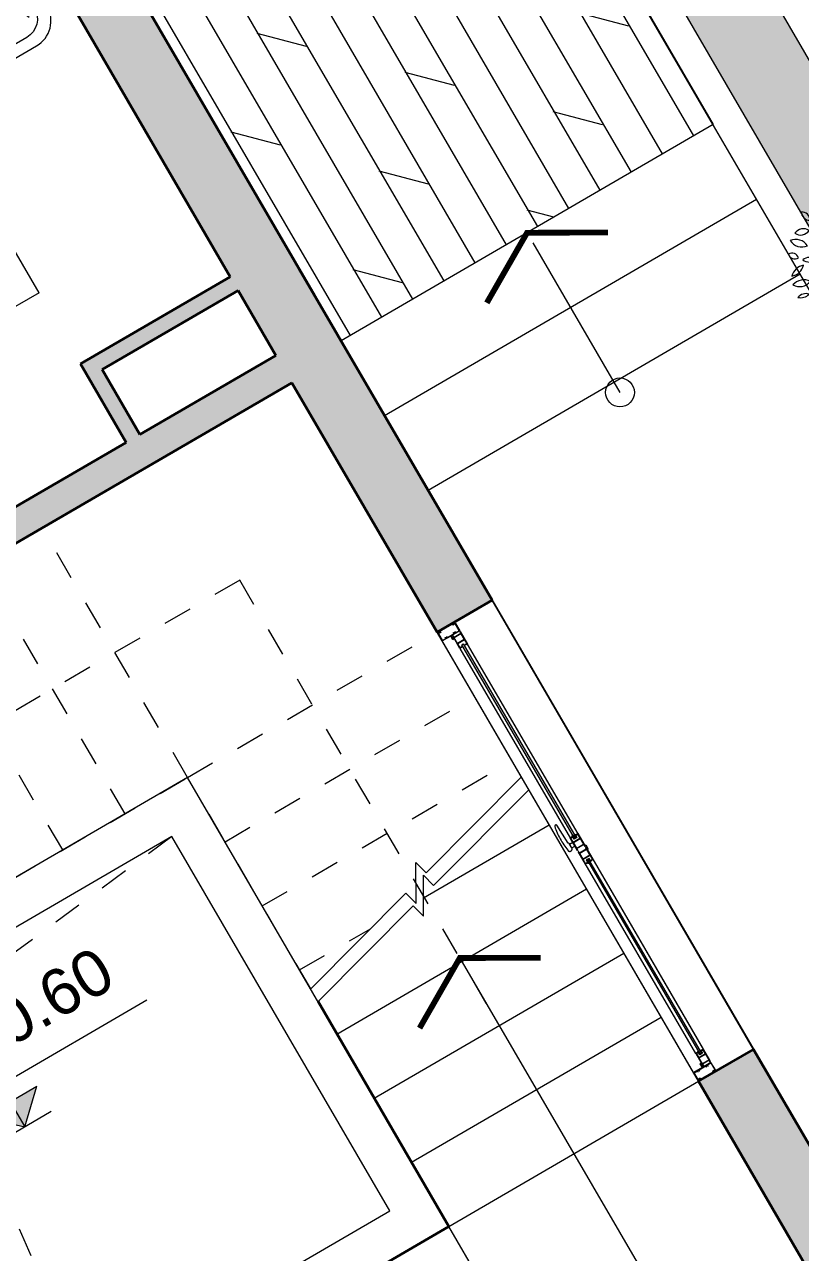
# Model space of a CAD drawing. Header units: millimetres. Extents: x 567980 to 569372, y 2065777 to 2066674.
# Drawn here: x 568911.056 to 568913.742, y 2066298.04 to 2066302.295 of the extents above; entities that cross this region are included whole.
import ezdxf
from ezdxf.enums import TextEntityAlignment as Align

# ---------------------------------------------------------------- set-up
doc = ezdxf.new("R2010")
doc.units = ezdxf.units.MM
doc.linetypes.add('DASHED2', pattern=[0.375, 0.25, -0.125])
doc.linetypes.add('HIDDEN', pattern=[0.75, 0.5, -0.25])
for name, color, linetype, lineweight in [('A-DIM', 251, 'Continuous', 15), ('A-HATCH', 251, 'Continuous', 5), ('A-KY HIEU', 34, 'Continuous', 20), ('A-TEXT', 7, 'Continuous', 18), ('A-TUONG', 255, 'Continuous', 35), ('E- CHU THICH', 162, 'Continuous', 13), ('E- THAY', 9, 'Continuous', 20), ('E-Khuat', 251, 'DASHED2', 13), ('E-Manh', 251, 'Continuous', 13), ('i_Cay', 114, 'Continuous', 13), ('i_Hatch', 250, 'Continuous', 13), ('i_ThietBi', 32, 'Continuous', 13), ('LD-CUA', 146, 'Continuous', 13), ('LD-THAY', 9, 'Continuous', 13)]:
    doc.layers.add(name, color=color, linetype=linetype, lineweight=lineweight)
doc.styles.add('A1-arial', font='arial.ttf')

# ---------------------------------------------------------------- blocks, each defined once
blk = doc.blocks.new('kkkk')
h = blk.add_hatch(color=250)
edge = h.paths.add_edge_path()
edge.add_line((333058.7503477686, 105336.6100560361), (333060.2503477686, 105336.6100560361))
edge.add_line((333060.2503477686, 105336.6100560361), (333060.2503477686, 105341.6100560361))
edge.add_line((333060.2503477686, 105341.6100560361), (333061.7503477686, 105341.6100560361))
edge.add_line((333061.7503477686, 105341.6100560361), (333061.7503477686, 105371.6100560361))
edge.add_line((333061.7503477686, 105371.6100560361), (333027.5003477686, 105371.6100560361))
edge.add_line((333027.5003477686, 105371.6100560361), (333027.5003477686, 105386.6100560362))
edge.add_line((333027.5003477686, 105386.6100560362), (333022.1618856793, 105386.6100560362))
edge.add_line((333022.1618856793, 105386.6100560362), (333022.1618856793, 105383.6100560361))
edge.add_line((333022.1618856793, 105383.6100560361), (333023.6618856793, 105383.6100560361))
edge.add_line((333023.6618856793, 105383.6100560361), (333023.6618856793, 105385.1100560361))
edge.add_line((333023.6618856793, 105385.1100560361), (333026.0003477686, 105385.1100560361))
edge.add_line((333026.0003477686, 105385.1100560361), (333026.0003477686, 105378.0508778042))
edge.add_line((333026.0003477686, 105378.0508778042), (333023.6618856793, 105378.0508778042))
edge.add_line((333023.6618856793, 105378.0508778042), (333023.6618856793, 105379.5508778041))
edge.add_line((333023.6618856793, 105379.5508778041), (333022.1618856793, 105379.5508778041))
edge.add_line((333022.1618856793, 105379.5508778041), (333022.1618856793, 105376.5508778041))
edge.add_line((333022.1618856793, 105376.5508778041), (333026.0003477686, 105376.5508778041))
edge.add_line((333026.0003477686, 105376.5508778041), (333026.0003477686, 105371.6100560361))
edge.add_line((333026.0003477686, 105371.6100560361), (332991.7503477686, 105371.6100560361))
edge.add_line((332991.7503477686, 105371.6100560361), (332991.7503477686, 105341.6100560361))
edge.add_line((332991.7503477686, 105341.6100560361), (332993.2503477686, 105341.6100560361))
edge.add_line((332993.2503477686, 105341.6100560361), (332993.2503477686, 105336.6100560361))
edge.add_line((332993.2503477686, 105336.6100560361), (332994.7503477685, 105336.6100560361))
edge.add_line((332994.7503477685, 105336.6100560361), (332994.7503477685, 105341.6100560361))
edge.add_line((332994.7503477685, 105341.6100560361), (333002.2503477686, 105341.6100560361))
edge.add_line((333002.2503477686, 105341.6100560361), (333002.2503477686, 105343.1100560361))
edge.add_line((333002.2503477686, 105343.1100560361), (332993.2503477686, 105343.1100560361))
edge.add_line((332993.2503477686, 105343.1100560361), (332993.2503477686, 105370.1100560361))
edge.add_line((332993.2503477686, 105370.1100560361), (333006.8920954218, 105370.1100560361))
edge.add_arc((333010.0003477685, 105367.6396451521), 3.970410884021193, 141.5226399061715, 209.9999999996041)
edge.add_line((333006.5618710796, 105365.6544397101), (333007.8609091851, 105366.4044397101))
edge.add_arc((333010.0003477685, 105367.6396451522), 2.470410884022959, -390.0000000008324, -150.0000000000441, ccw=False)
edge.add_line((333012.1397863518, 105366.4044397101), (333013.4388244577, 105365.6544397101))
edge.add_arc((333010.0003477685, 105367.6396451521), 3.970410884017615, -29.99999999942238, 38.47736009484422)
edge.add_line((333013.1086001153, 105370.1100560362), (333040.3920954216, 105370.1100560361))
edge.add_arc((333043.5003477685, 105367.6396451521), 3.970410884021193, 141.5226399061715, 209.9999999996041)
edge.add_line((333040.0618710795, 105365.6544397101), (333041.3609091852, 105366.4044397101))
edge.add_arc((333043.5003477685, 105367.6396451522), 2.470410884022959, -390.0000000008324, -150.0000000000441, ccw=False)
edge.add_line((333045.639786352, 105366.4044397101), (333046.9388244575, 105365.6544397101))
edge.add_arc((333043.5003477685, 105367.6396451521), 3.970410884017615, -29.99999999942238, 38.47736009484422)
edge.add_line((333046.6086001155, 105370.1100560362), (333060.2503477686, 105370.1100560361))
edge.add_line((333060.2503477686, 105370.1100560361), (333060.2503477686, 105343.1100560361))
edge.add_line((333060.2503477686, 105343.1100560361), (333051.2503477687, 105343.1100560361))
edge.add_line((333051.2503477687, 105343.1100560361), (333051.2503477687, 105341.6100560361))
edge.add_line((333051.2503477687, 105341.6100560361), (333058.7503477686, 105341.6100560361))
edge.add_line((333058.7503477686, 105341.6100560361), (333058.7503477686, 105336.6100560361))
blk.add_lwpolyline([(333026.0003477686, 105378.0508778042), (333026.0003477686, 105385.1100560361), (333023.6618856793, 105385.1100560361), (333023.6618856793, 105383.6100560361), (333022.1618856793, 105383.6100560361), (333022.1618856793, 105386.6100560362), (333027.5003477686, 105386.6100560362), (333027.5003477686, 105371.6100560361), (333061.7503477686, 105371.6100560361), (333061.7503477686, 105341.6100560361), (333060.2503477686, 105341.6100560361), (333060.2503477686, 105336.6100560361), (333058.7503477686, 105336.6100560361), (333058.7503477686, 105341.6100560361), (333051.2503477687, 105341.6100560361), (333051.2503477687, 105343.1100560361), (333060.2503477686, 105343.1100560361), (333060.2503477686, 105370.1100560361), (333046.6086001155, 105370.1100560362, -0.3080097014273616), (333046.9388244575, 105365.6544397101), (333045.639786352, 105366.4044397101, 1.732050807573783), (333041.3609091852, 105366.4044397101), (333040.0618710795, 105365.6544397101, -0.3080097014276107), (333040.3920954216, 105370.1100560361), (333013.1086001153, 105370.1100560362, -0.3080097014273616), (333013.4388244577, 105365.6544397101), (333012.1397863518, 105366.4044397101, 1.732050807573783), (333007.8609091851, 105366.4044397101), (333006.5618710796, 105365.6544397101, -0.3080097014276107), (333006.8920954218, 105370.1100560361), (332993.2503477686, 105370.1100560361), (332993.2503477686, 105343.1100560361), (333002.2503477686, 105343.1100560361), (333002.2503477686, 105341.6100560361), (332994.7503477685, 105341.6100560361), (332994.7503477685, 105336.6100560361), (332993.2503477686, 105336.6100560361), (332993.2503477686, 105341.6100560361), (332991.7503477686, 105341.6100560361), (332991.7503477686, 105371.6100560361), (333026.0003477686, 105371.6100560361), (333026.0003477686, 105376.5508778041), (333022.1618856793, 105376.5508778041), (333022.1618856793, 105379.5508778041), (333023.6618856793, 105379.5508778041), (333023.6618856793, 105378.0508778042)], format="xyb", close=True)
blk = doc.blocks.new('ccccc')
h = blk.add_hatch(color=250)
h.paths.add_polyline_path([(333034.3144056356, 105325.3407150077), (333084.3144056355, 105325.3407150077), (333084.3144056355, 105326.8407150077), (333077.6940542447, 105326.8407150077), (333077.6940542447, 105353.8407150077), (333084.3144056355, 105353.8407150077), (333084.3144056355, 105355.3407150077), (333034.3144056356, 105355.3407150077), (333034.3144056356, 105346.7373347332), (333035.8144056356, 105346.7373347332), (333035.8144056356, 105353.8407150077), (333052.1347392885, 105353.8407150077), (333052.1347392885, 105326.8407150077), (333035.8144056356, 105326.8407150077), (333035.8144056356, 105333.9440952822), (333034.3144056356, 105333.9440952822)])
h.paths.add_polyline_path([(333053.6347392886, 105326.8407150077), (333053.6347392886, 105353.8407150077), (333076.1940542446, 105353.8407150077), (333076.1940542446, 105326.8407150077)], flags=16)
for p, q in [((333034.3144056356, 105346.7373347332), (333035.8144056356, 105346.7373347332)), ((333052.1347392885, 105353.8407150077), (333052.1347392885, 105326.8407150077)), ((333053.6347392886, 105353.8407150077), (333053.6347392886, 105326.8407150077)), ((333076.1940542446, 105353.8407150077), (333076.1940542446, 105326.8407150077)), ((333077.6940542447, 105353.8407150077), (333077.6940542447, 105326.8407150077)), ((333084.3144056355, 105355.3407150077), (333084.3144056355, 105353.8407150077)), ((333034.3144056356, 105333.9440952822), (333035.8144056356, 105333.9440952822)), ((333084.3144056355, 105326.8407150077), (333084.3144056355, 105325.3407150077))]:
    blk.add_line(p, q)
for points in [[(333084.3144056355, 105355.3407150077), (333034.3144056356, 105355.3407150077), (333034.3144056356, 105346.7373347332)], [(333052.1347392885, 105353.8407150077), (333035.8144056356, 105353.8407150077), (333035.8144056356, 105346.7373347332)], [(333076.1940542446, 105353.8407150077), (333053.6347392886, 105353.8407150077)], [(333084.3144056355, 105353.8407150077), (333077.6940542447, 105353.8407150077)], [(333034.3144056356, 105333.9440952822), (333034.3144056356, 105325.3407150077), (333084.3144056355, 105325.3407150077)], [(333035.8144056356, 105333.9440952822), (333035.8144056356, 105326.8407150077), (333052.1347392885, 105326.8407150077)], [(333053.6347392886, 105326.8407150077), (333076.1940542446, 105326.8407150077)], [(333077.6940542447, 105326.8407150077), (333084.3144056355, 105326.8407150077)]]:
    blk.add_lwpolyline(points)
blk = doc.blocks.new('dasdsd')
at = {"linetype": 'HIDDEN', "ltscale": 0.05}
for p, q in [((-9.569141384446992, -15.90723716295906), (-9.569141384446992, 0)), ((9.569141384446992, 0), (-9.569141384446992, 0)), ((9.569141384446992, -15.90723716294451), (9.569141384446992, 0)), ((-16.34979056974407, -18.90631077674334), (-107.8912883332232, -23.1459015282162)), ((-10.46026030555367, -16.12276114153791), (-15.45867164875381, -18.69078679804806)), ((9.569141384330578, -15.90723716295906), (-9.569141384446992, -15.90723716295906))]:
    blk.add_line(p, q, dxfattribs=at)
for centre, radius, start, end in [((-106.2585171776591, -28.09938181765028), 5.215640768237306, 108.2433054779571, 251.7566945220429), ((-40.96028682653559, 286.6360905124457), 326.6202464477597, 258.1751875100508, 278.8996242376831), ((-16.34979056974407, -16.9563107767899), 1.95, 270, 297.1926651147454), ((-9.569141384446992, -17.85723716302891), 1.95, 90, 117.1926651147453), ((9.569141384446992, -25.97958644191385), 10.07234927896024, 270, 90)]:
    blk.add_arc(centre, radius, start, end, dxfattribs=at)
blk = doc.blocks.new('fffsf')
h = blk.add_hatch(color=250)
h.paths.add_polyline_path([(333183.8310297608, 105395.8081060237), (333133.8310297608, 105395.8081060237), (333133.8310297608, 105394.3081060237), (333140.4513811519, 105394.3081060237), (333140.4513811519, 105367.3081060237), (333133.8310297608, 105367.3081060237), (333133.8310297608, 105364.3081060237), (333118.8310297608, 105364.3081060237), (333118.8310297608, 105361.3081060237), (333135.3310297608, 105361.3081060237), (333135.3310297608, 105365.8081060237), (333183.8310297608, 105365.8081060237), (333183.8310297608, 105374.4114862982), (333182.3310297608, 105374.4114862982), (333182.3310297608, 105367.3081060237), (333166.0106961079, 105367.3081060237), (333166.0106961079, 105394.3081060237), (333182.3310297608, 105394.3081060237), (333182.3310297608, 105387.2047257492), (333183.8310297608, 105387.2047257492)])
h.paths.add_polyline_path([(333164.5106961079, 105394.3081060237), (333164.5106961079, 105367.3081060237), (333141.9513811518, 105367.3081060237), (333141.9513811518, 105394.3081060237)], flags=16)
for p, q in [((333133.8310297608, 105395.8081060237), (333133.8310297608, 105394.3081060237)), ((333140.4513811519, 105394.3081060237), (333140.4513811519, 105367.3081060237)), ((333141.9513811518, 105394.3081060237), (333141.9513811518, 105367.3081060237)), ((333164.5106961079, 105394.3081060237), (333164.5106961079, 105367.3081060237)), ((333166.0106961079, 105394.3081060237), (333166.0106961079, 105367.3081060237)), ((333183.8310297608, 105387.2047257492), (333182.3310297608, 105387.2047257492)), ((333183.8310297608, 105374.4114862982), (333182.3310297608, 105374.4114862982))]:
    blk.add_line(p, q)
for points in [[(333133.8310297608, 105395.8081060237), (333183.8310297608, 105395.8081060237), (333183.8310297608, 105387.2047257492)], [(333133.8310297608, 105394.3081060237), (333140.4513811519, 105394.3081060237)], [(333141.9513811518, 105394.3081060237), (333164.5106961079, 105394.3081060237)], [(333166.0106961079, 105394.3081060237), (333182.3310297608, 105394.3081060237), (333182.3310297608, 105387.2047257492)], [(333183.8310297608, 105374.4114862982), (333183.8310297608, 105365.8081060237), (333135.3310297608, 105365.8081060237), (333135.3310297608, 105361.3081060237), (333118.8310297608, 105361.3081060237)], [(333133.8310297608, 105367.3081060237), (333133.8310297608, 105364.3081060237), (333118.8310297608, 105364.3081060237), (333118.8310297608, 105361.3081060237)], [(333140.4513811519, 105367.3081060237), (333133.8310297608, 105367.3081060237)], [(333164.5106961079, 105367.3081060237), (333141.9513811518, 105367.3081060237)], [(333182.3310297608, 105374.4114862982), (333182.3310297608, 105367.3081060237), (333166.0106961079, 105367.3081060237)]]:
    blk.add_lwpolyline(points)
blk = doc.blocks.new('*U461')
for points in [[(88.41580056528618, 82.17994154020562), (88.41580056524253, 80.6033802745078), (77.17966634732147, 80.60338027449323), (77.17966634729966, 69.39661972550675), (88.41580056521342, 69.39661972551403), (88.41580056528618, 67.82005845976528, 0.2403906807314063), (91.14311726333106, 71.99999999998546), (80.17966634737968, 71.99999999998546), (80.17966634732147, 77.99999999998543), (91.14311726327287, 77.99999999998543, 0.2403906807301442)], [(847.064897786636, 82.17994154014741), (847.0648977867091, 80.6033802744132), (858.3010320046156, 80.60338027440594), (858.301032004601, 69.39661972541944), (847.0648977866797, 69.39661972542672), (847.064897786636, 67.82005845970707, -0.2403906807314063), (844.3375810886424, 71.99999999992724), (855.3010320045863, 71.99999999992724), (855.3010320045427, 77.99999999993452), (844.3375810885913, 77.99999999994179, -0.2403906807301442)], [(952.8964989166775, 82.17994153920152), (952.896498916714, 80.60338027349644), (941.6603646988003, 80.60338027346006), (941.6603646988583, 69.39661972447357), (952.8964989167723, 69.39661972450267), (952.8964989167064, 67.82005845875392, 0.2403906807314063), (955.623815614686, 71.99999999901047), (944.6603646987346, 71.99999999896681), (944.6603646987783, 77.99999999895226), (955.6238156147297, 77.99999999898864, 0.2403906807301442)]]:
    blk.add_hatch(color=250).paths.add_polyline_path(points)
for p, q in [((897.4806983517623, 89.99999999997091), (44.50000000021828, 90.00000000004366)), ((897.4806983517477, 89.99999999991269), (88.00000000023283, 89.99999999998545)), ((902.4806983516532, 89.9999999988213), (1711.961396685087, 89.99999999983993)), ((88.00000000024738, 59.99999999998546), (897.4806983517623, 59.99999999989814)), ((1711.96139668516, 59.99999999983993), (902.4806983517333, 59.99999999880675)), ((35.00000000011642, 20), (1764.961396685204, 20))]:
    blk.add_line(p, q)
for points in [[(88.41580056528618, 82.17994154020562), (88.41580056524253, 80.6033802745078), (77.17966634732147, 80.60338027449323), (77.17966634729966, 69.39661972550675), (88.41580056521342, 69.39661972551403), (88.41580056528618, 67.82005845976528, 0.2403906807314063), (91.14311726333106, 71.99999999998546), (80.17966634737968, 71.99999999998546), (80.17966634732147, 77.99999999998543), (91.14311726327287, 77.99999999998543, 0.2403906807301443)], [(847.064897786636, 82.17994154014741), (847.0648977867091, 80.6033802744132), (858.3010320046156, 80.60338027440594), (858.301032004601, 69.39661972541944), (847.0648977866797, 69.39661972542672), (847.064897786636, 67.82005845970707, -0.2403906807314063), (844.3375810886424, 71.99999999992724), (855.3010320045863, 71.99999999992724), (855.3010320045427, 77.99999999993452), (844.3375810885913, 77.99999999994179, -0.2403906807301443)], [(952.8964989166775, 82.17994153920152), (952.896498916714, 80.60338027349644), (941.6603646988003, 80.60338027346006), (941.6603646988583, 69.39661972447357), (952.8964989167723, 69.39661972450267), (952.8964989167064, 67.82005845875392, 0.2403906807314063), (955.623815614686, 71.99999999901047), (944.6603646987346, 71.99999999896681), (944.6603646987783, 77.99999999895226), (955.6238156147297, 77.99999999898864, 0.2403906807301443)]]:
    blk.add_lwpolyline(points, format="xyb", close=True)
for points in [[(855.3010320045863, 71.99999999992724), (80.17966634737968, 71.99999999998546), (80.17966634732147, 77.99999999998543), (855.3010320045427, 77.99999999993452)], [(944.6603646988652, 71.99999999894499), (1719.781730337999, 71.9999999998545), (1719.781730337912, 77.99999999986177), (944.6603646987783, 77.99999999895226)]]:
    blk.add_lwpolyline(points, close=True)
at = {"rotation": 270}
blk.add_blockref('kkkk', (-105336.6100560361, 333081.7503477685), dxfattribs=at)
at = {"xscale": -1}
for name, p, rotation in [('ccccc', (333122.3144056175, -105265.3407150657), 359.9999999999902), ('fffsf', (-332231.3503317047, 105455.8081050878), 180.0000000001608), ('kkkk', (107136.5714527213, 333081.7503477685), 90)]:
    blk.add_blockref(name, p, dxfattribs=dict(at, rotation=rotation))
for p in [(-332186.8337073021, -105265.3407149498), (-331322.3530086549, -105265.3407159424)]:
    blk.add_blockref('ccccc', p)
at = {"xscale": -0.8000000000000002, "yscale": 0.8, "zscale": 0.8}
blk.add_blockref('dasdsd', (927.4806983517476, 59.99999999895225), dxfattribs=at)
blk = doc.blocks.new('CR')
at = {"layer": 'i_ThietBi', "ltscale": 0.5}
for p, q in [((7158371.433537573, 838004.4007372893), (7158534.433537576, 837855.4007372893)), ((7158637.433537576, 837855.4007372893), (7158679.433537574, 837993.4007372893)), ((7158592.433537576, 837879.4007372893), (7158592.433537576, 837729.4007372893)), ((7158525.433537573, 837805.4007372893), (7158664.433537576, 837805.4007372893)), ((7158371.433537573, 837721.4007372893), (7158545.433537574, 837763.4007372893)), ((7158550.433537575, 837577.4007372896), (7158368.433537575, 837611.4007372893)), ((7158591.433537575, 837616.4007372893), (7158591.433537575, 837466.4007372893)), ((7158524.433537576, 837542.4007372893), (7158663.433537574, 837542.4007372893)), ((7158556.433537576, 837505.4007372893), (7158379.433537576, 837322.4007372893)), ((7158618.433537575, 837507.4007372893), (7158685.433537574, 837345.4007372893))]:
    blk.add_line(p, q, dxfattribs=at)
for points in [[(7158297.433537575, 837989.4007372896), (7158297.433537575, 837346.9731510159, 0.4142135623730953), (7158397.433537576, 837246.973151016), (7158657.433537573, 837246.973151016, 0.4142135623730951), (7158757.433537573, 837346.9731510159), (7158757.433537573, 837989.4007372896, 0.4142135623730951), (7158657.433537573, 838089.4007372893), (7158397.433537576, 838089.4007372893, 0.4142135623730953)], [(7158327.433537573, 837964.4007372893), (7158327.433537573, 837764.4007372893, 0.4142135623730951), (7158402.433537576, 837689.4007372896), (7158642.433537576, 837689.4007372896, 0.4142135623730951), (7158717.433537574, 837764.4007372893), (7158717.433537574, 837964.4007372893, 0.4142135623730953), (7158642.433537576, 838039.4007372893), (7158402.433537576, 838039.4007372893, 0.4142135623730951)], [(7158327.433537573, 837564.4007372893, -0.4142135623730951), (7158402.433537576, 837639.4007372892), (7158642.433537576, 837639.4007372892, -0.4142135623730953), (7158717.433537574, 837564.4007372893), (7158717.433537574, 837364.4007372893, -0.4142135623730951), (7158642.433537576, 837289.4007372893), (7158402.433537576, 837289.4007372893, -0.4142135623730951), (7158327.433537573, 837364.4007372893)]]:
    blk.add_lwpolyline(points, format="xyb", close=True, dxfattribs=at)
for centre, radius in [((7158592.433537576, 837805.4007372893), 50), ((7158591.433537575, 837542.4007372893), 37.5)]:
    blk.add_circle(centre, radius, dxfattribs=at)
blk = doc.blocks.new('cotxaytho')
at = {"layer": 'A-KY HIEU'}
h = blk.add_hatch(color=256, dxfattribs=at)
h.paths.add_polyline_path([(200.0000000000018, 187.5), (0, 187.5), (0, 0)])
h.paths.add_polyline_path([(0, 187.5), (-200, 187.5), (0, 0)])
for p, q in [((0, 312.5), (0, 0)), ((0, 312.5), (1100, 312.5)), ((-200, 187.5), (0, 0)), ((-200, 187.5), (200, 187.5)), ((0, 0), (200, 187.5)), ((-200, 0), (200, 0))]:
    blk.add_line(p, q, dxfattribs=at)
at = {"color": 6, "style": 'A1-arial'}
blk.add_attdef('-0.050', (35.02610784031822, 401.7086938884313), '', height=250, dxfattribs=at)
blk = doc.blocks.new('TANG 1 BT1')
at = {"layer": 'A-HATCH'}
h = blk.add_hatch(color=256, dxfattribs=at)
h.dxf.hatch_style = 1
h.paths.add_polyline_path([(7158834.392333984, 839216.91015625), (7158834.403320312, 837891.8913574219), (7159054.403320312, 837891.8913574219), (7159054.392578125, 839436.9104003906), (7153914.3671875, 839436.9104003906), (7153914.3671875, 839216.9104003906)])
h.paths.add_polyline_path([(7150554.367431641, 839436.9104003906), (7150554.310546875, 838368.6555175781), (7150774.310546875, 838368.6555175781), (7150774.3671875, 839216.9106445312), (7151514.3671875, 839216.9104003906), (7151514.367431641, 839436.9104003906)])
h.paths.add_polyline_path([(7150774.304443359, 836568.6555175781), (7150554.304443359, 836568.6555175781), (7150554.355224609, 835616.8625488281), (7151104.293457031, 835616.869140625), (7151104.293457031, 835319.4682617188), (7151324.293212891, 835319.4682617188), (7151324.293212891, 835616.8688964844), (7152824.293212891, 835616.8688964844), (7152824.293212891, 833426.8796386719), (7152714.293457031, 833426.8796386719), (7152714.293457031, 833316.8796386719), (7152934.293457031, 833316.8796386719), (7152934.293457031, 835726.8688964844), (7150774.354003906, 835726.8618164062)])
h.paths.add_polyline_path([(7151324.293212891, 834519.4677734375), (7151104.293457031, 834519.4675292969), (7151104.305664062, 832826.9133300781), (7151324.305664062, 832826.916015625), (7151324.293457031, 833316.8823242188), (7151914.293212891, 833316.8796386719), (7151914.293457031, 833426.8796386719), (7151324.293212891, 833426.8796386719)])
h.paths.add_polyline_path([(7158834.380371094, 835616.8725585938), (7158834.380371094, 834616.8723144531), (7159054.381347656, 834616.8725585938), (7159054.380371094, 835946.875), (7159054.399169922, 837091.8916015625), (7158834.403320312, 837091.8916015625), (7158834.395751953, 836041.8728027344), (7158234.393798828, 836041.8725585938), (7158234.394287109, 835726.8728027344), (7156074.37109375, 835726.8725585938), (7156074.37109375, 835616.8647460938)])
h.paths.add_polyline_path([(7158834.396484375, 835726.8752441406), (7158289.394042969, 835726.8723144531), (7158289.393554688, 835986.8725585938), (7158834.395751953, 835986.8728027344)], flags=16)
h.paths.add_polyline_path([(7158434.392333984, 831596.9006347656), (7158434.392578125, 831391.9099121094), (7158834.392578125, 831391.9064941406), (7158834.392578125, 827616.9108886719), (7158354.335693359, 827616.9111328125), (7158354.335449219, 827396.9111328125), (7159054.392578125, 827396.9111328125), (7159054.392333984, 832816.9108886719), (7158834.392578125, 832816.9111328125), (7158834.392333984, 831816.90625), (7156074.380859375, 831816.9294433594), (7156074.380859375, 831596.9294433594)])
h.paths.add_polyline_path([(7158834.392333984, 831596.9060058594), (7158834.392578125, 831446.90625), (7158489.392578125, 831446.9099121094), (7158489.392578125, 831596.9096679688)], flags=16)
h.paths.add_polyline_path([(7152934.305664062, 831706.9130859375), (7152934.305664062, 831816.9133300781), (7151324.305664062, 831816.9133300781), (7151324.305419922, 831926.9130859375), (7151104.305419922, 831926.9133300781), (7151104.305664062, 831816.9133300781), (7150554.366210938, 831816.90625), (7150554.369140625, 830866.8950195312), (7150774.369384766, 830866.8952636719), (7150774.3671875, 831706.9064941406)])
h.paths.add_polyline_path([(7150554.364257812, 828526.90625), (7150774.364257812, 828526.90625), (7150774.369873047, 830066.8942871094), (7150554.369140625, 830066.89453125)])
h.paths.add_polyline_path([(7151704.375976562, 827396.9116210938), (7152404.194335938, 827396.9108886719), (7152404.194335938, 827616.9108886719), (7150774.3671875, 827616.9152832031), (7150774.368652344, 827726.9060058594), (7150554.369140625, 827726.90625), (7150554.367431641, 827616.9111328125), (7150554.3671875, 827396.9108886719), (7151404.375976562, 827396.9108886719), (7151404.375976562, 827396.9116210938)])
h.paths.add_polyline_path([(7154604.558105469, 827616.9089355469), (7154604.558105469, 827396.9086914062), (7155304.375976562, 827396.9091796875), (7155304.375976562, 827396.9138183594), (7155604.375976562, 827396.9138183594), (7156654.368408203, 827396.9135742188), (7156654.368652344, 827616.9165039062)])
h.paths.add_polyline_path([(7150304.255615234, 831816.8999023438), (7150304.255615234, 831196.8999023438), (7150554.329589844, 831196.8999023438), (7150554.329589844, 831306.900390625), (7150414.255859375, 831306.9001464844), (7150414.255859375, 831706.8999023438), (7150554.329101562, 831706.900390625), (7150554.329589844, 831816.9001464844)])
h.paths.add_polyline_path([(7150304.255859375, 836228.4792480469), (7150304.255615234, 835616.9025878906), (7150554.318359375, 835616.9025878906), (7150554.318603516, 835726.9025878906), (7150414.255615234, 835726.9025878906), (7150414.255615234, 836118.4792480469), (7150554.365966797, 836118.4787597656), (7150554.365966797, 836228.4792480469)])
at = {"layer": 'A-TUONG'}
for p, q in [((7158834.395751953, 836041.8728027344), (7158834.403320312, 837091.8916015625)), ((7159054.392089844, 835836.9006347656), (7159054.399169922, 837086.8916015625)), ((7158834.395751953, 836041.8728027344), (7158234.393798828, 836041.8725585938)), ((7158234.393798828, 836041.8725585938), (7158234.394287109, 835726.8728027344)), ((7158834.395751953, 835986.8728027344), (7158289.393554688, 835986.8725585938)), ((7158289.393554688, 835986.8725585938), (7158289.394042969, 835726.8723144531)), ((7158834.396484375, 835726.8752441406), (7158834.395751953, 835986.8728027344)), ((7159054.380371094, 835946.875), (7159054.381347656, 834616.8725585938)), ((7158234.394287109, 835726.8728027344), (7156074.37109375, 835726.8725585938)), ((7158834.396484375, 835726.8752441406), (7158289.394042969, 835726.8723144531)), ((7158834.380371094, 835616.8725585938), (7156074.37109375, 835616.8647460938)), ((7158834.380371094, 834616.8723144531), (7158834.380371094, 835616.8725585938)), ((7158834.380371094, 834616.8723144531), (7159054.381347656, 834616.8725585938)), ((7157834.380371094, 833717.8979492188), (7157834.392333984, 832816.9111328125)), ((7157834.392333984, 832816.9111328125), (7156324.392578125, 832816.8864746094)), ((7158834.392333984, 831816.90625), (7158834.392578125, 832816.9111328125)), ((7158834.392578125, 832816.9111328125), (7159054.393310547, 832816.9111328125)), ((7159054.392578125, 827396.9111328125), (7159054.392333984, 832816.9108886719))]:
    blk.add_line(p, q, dxfattribs=at)
at = {"layer": 'E- CHU THICH'}
for points in [[(7159799.380371094, 835616.8276367188), (7159799.380371094, 835016.8278808594)], [(7157834.380371094, 833768.8977050781), (7158286.083984375, 833889.9313964844), (7158299.024902344, 833841.6350097656), (7158369.735595703, 833964.1096191406), (7158382.676513672, 833915.8132324219), (7158834.385253906, 834036.8483886719)], [(7157834.380371094, 833717.8979492188), (7158286.083984375, 833838.931640625), (7158299.024902344, 833790.6350097656), (7158369.735595703, 833913.1098632812), (7158382.676513672, 833864.8132324219), (7158834.385253906, 833985.8483886719)], [(7158334.380371094, 833601.8723144531), (7158334.392578125, 832316.90625), (7156324.392578125, 832316.9084472656)]]:
    blk.add_lwpolyline(points, dxfattribs=at)
at = {"layer": 'E- CHU THICH', "const_width": 20}
blk.add_lwpolyline([(7158576.867431641, 833461.8723144531), (7158334.380371094, 833601.8723144531), (7158334.380371094, 833601.8723144531), (7158334.380371094, 833601.8723144531), (7158091.893310547, 833461.8725585938)], dxfattribs=at)
at = {"layer": 'E- CHU THICH'}
blk.add_circle((7159799.380371094, 835016.8278808594), 50, dxfattribs=at)
at = {"layer": 'E- THAY'}
for p, q in [((7158834.393554688, 832816.9111328125), (7158834.381103516, 834616.8725585938)), ((7159054.393310547, 832816.9111328125), (7159054.381347656, 834616.8725585938)), ((7158330.361083984, 833844.9108886719), (7158834.392333984, 833844.9111328125)), ((7157834.392333984, 833587.9108886719), (7158834.392333984, 833587.9111328125)), ((7157834.392333984, 833330.9108886719), (7158834.392333984, 833330.9111328125)), ((7157834.392333984, 833073.9111328125), (7158834.392578125, 833073.9111328125)), ((7157834.392333984, 832816.9111328125), (7158834.392578125, 832816.9111328125)), ((7157834.392578125, 831816.90625), (7157834.392333984, 832816.9111328125))]:
    blk.add_line(p, q, dxfattribs=at)
for points in [[(7156324.392578125, 832816.8864746094), (7157834.376464844, 832816.88671875), (7157834.376708984, 834616.8725585938), (7156324.392333984, 834616.8725585938)], [(7156474.392333984, 832966.88671875), (7157684.376464844, 832966.88671875), (7157684.376708984, 834466.8723144531), (7156474.392578125, 834466.8725585938)]]:
    blk.add_lwpolyline(points, close=True, dxfattribs=at)
at = {"layer": 'E-Khuat', "ltscale": 2}
for p, q in [((7157334.355957031, 834616.8723144531), (7157334.355957031, 835616.8723144531)), ((7157584.355957031, 834616.8725585938), (7157584.355957031, 835616.8723144531)), ((7157834.355957031, 834616.8725585938), (7157834.355957031, 835616.8723144531)), ((7156324.355957031, 834616.8723144531), (7157834.355957031, 834616.8725585938)), ((7157834.380371094, 833768.8977050781), (7157834.355957031, 834616.8725585938)), ((7157834.376708984, 834616.8725585938), (7158834.376464844, 834616.8723144531)), ((7157834.392578125, 834358.9111328125), (7158834.392333984, 834358.9108886719)), ((7157834.392578125, 834101.9111328125), (7158834.392333984, 834101.9108886719)), ((7157834.392578125, 833844.9111328125), (7158118.065429688, 833844.9108886719))]:
    blk.add_line(p, q, dxfattribs=at)
for points in [[(7158334.380126953, 833419.4216308594), (7158334.380126953, 835116.8725585938), (7156330.372802734, 835116.8723144531)], [(7157684.376708984, 834466.8723144531), (7156637.662597656, 834352.2712402344), (7156474.392333984, 832966.88671875)]]:
    blk.add_lwpolyline(points, dxfattribs=at)
at = {"layer": 'i_ThietBi', "ltscale": 0.5}
for q in [(7158234.392333984, 838616.91015625), (7157015.110107422, 836326.8728027344)]:
    blk.add_line((7158234.392333984, 836326.8725585938), q, dxfattribs=at)
at = {"layer": 'A-KY HIEU'}
ref = blk.add_blockref('cotxaytho', (7156738.36328125, 833854.2487792969), dxfattribs=dict(at, xscale=0.5333333333255725, yscale=0.5333333333255725, zscale=0.5333333333255725))
ref.add_attrib('-0.050', '-0.60', dxfattribs={"layer": 'A-TEXT', "color": 6, "height": 160, "rotation": 359.9966456006534, "style": 'A1-arial'}).set_placement((7156757.043945312, 834068.4934082031), align=Align.BOTTOM_LEFT)
at = {"layer": 'A-TUONG'}
blk.add_blockref('CR', (0, -176.29541015625), dxfattribs=at)
at = {"layer": 'LD-CUA', "xscale": -0.9999999999999998, "rotation": 270}
blk.add_blockref('*U461', (7158814.381103516, 832816.9108886719), dxfattribs=at)
blk = doc.blocks.new('mb-cay40')
at = {"color": 0, "linetype": 'ByBlock'}
for centre, radius, start, end in [((-136.2343589076481, 736.8957466763095), 62.92479999999998, 125.4093320002077, 202.7100880001333), ((-230.740058907686, 763.8882466762698), 62.92479999999998, 305.4093320002077, 22.71008800013334), ((16.26654109236551, 684.2603466763248), 136.5301, 133.811686000385, 194.307733999988), ((-210.5471589076042, 749.0423466762695), 136.5301, 313.811686000385, 14.30773399998799), ((-426.9131589077006, 693.7752466762759), 54.12369999999999, 146.8150690002197, 244.0193430003837), ((-495.9196589076018, 674.7454466763011), 54.12369999999999, 326.8150690002197, 64.01934300038363), ((-299.5701589075907, 710.3054466762878), 100.1777, 149.4737229998766, 231.7585850006217), ((-447.8704589076224, 682.5084466762783), 100.1777, 329.4737229998766, 51.75858500062168), ((-230.6878589075932, 779.3904466762833), 98.06469999999999, 192.3059549999538, 259.6848969996826), ((-344.058958907699, 662.0099466762913), 98.06469999999999, 12.30595499995376, 79.68489699968265), ((-147.5025589076395, 637.821246676278), 79.6564, 145.524785000142, 220.8327340004014), ((-273.4387589076068, 630.8271466763035), 79.6564, 325.524785000142, 40.83273400040141), ((112.6560410923557, 711.3373466763078), 137.2196, 163.4642290000644, 212.7905639999698), ((-134.2428589076444, 676.0780466762808), 137.2196, 343.4642290000643, 32.79056399996983), ((138.3718410924193, 615.5002466762926), 80.63699999999999, 104.100357000399, 168.4650159999594), ((39.71864109238959, 709.8323466762886), 80.63699999999999, 284.100357000399, 348.4650159999595), ((-554.1702589076594, 555.716446676277), 69.85239999999999, 25.45365099951863, 116.6851969996846), ((-522.4680589076888, 648.1498466762605), 69.85239999999999, 205.4536509995186, 296.6851969996846), ((-390.4405589076341, 597.053746676309), 66.85079999999999, 168.8066020001733, 257.6390980002616), ((-470.3303589076386, 544.7297466762902), 66.85079999999999, 348.8066020001733, 77.63909800026163), ((48.89724109234521, 562.139746676261), 68.7981, 103.8913859995158, 198.9039470000852), ((-32.70725890767062, 606.6362466762985), 68.7981, 283.8913859995158, 18.90394700008519), ((230.3510410923918, 506.037146676299), 141.3623, 100.3005049996434, 160.4476489999013), ((71.86314109229716, 692.4305466762962), 141.3623, 280.3005049996434, 340.4476489999013), ((-653.7485589076532, 502.9852466762604), 44.2471, 163.4933459999228, 274.4697339999847), ((-692.7238589076442, 471.4445466763245), 44.2471, 343.4933459999227, 94.46973399998471), ((-541.5223589077068, 596.8183466762894), 98.14920000000001, 183.3189289998474, 263.1903650005937), ((-651.1445589076611, 493.6793466763265), 98.14920000000001, 3.318928999847402, 83.19036500059372), ((259.9547410923115, 520.9738466762719), 76.85969999999999, 122.5817349996012, 207.1799879998302), ((150.1931410923426, 550.6291466762632), 76.85969999999999, 302.5817349996012, 27.17998799983019), ((-620.4297589075868, 356.9077466762828), 75.7726, 22.57230600034306, 98.33354300080866), ((-561.4437589076697, 460.9655466763143), 75.7726, 202.5723060003431, 278.3335430008087), ((213.0515410923108, 368.6593466762861), 79.60759999999999, 86.02821900006174, 161.3697619999351), ((143.1294410924311, 473.5071466763002), 79.60759999999999, 266.0282190000617, 341.3697619999351), ((299.7197410923836, 426.0202466763112), 53.529, 59.98145400028278, 155.6675900001146), ((277.7252410923538, 494.4245466762877), 53.529, 239.9814540002828, 335.6675900001146), ((-680.1407589076553, 301.4285466763176), 101.6635, 69.72013800080484, 135.6489100005381), ((-717.600058907643, 467.8581466763062), 101.6635, 249.7201380008048, 315.6489100005381), ((281.8093410923029, 453.3035466762885), 110.2473, 244.7352629998049, 320.5781150000673), ((319.9207410923555, 283.5921466762593), 110.2473, 64.73526299980486, 140.5781150000674), ((-694.8229589076363, 365.1617466763128), 95.9612, 210.9482359996829, 290.5783940005535), ((-743.3930589076772, 225.974346676303), 95.9612, 30.9482359996829, 110.5783940005535), ((359.2284410923021, 242.1056466762602), 79.1061, 90.25287400078554, 173.52208300028), ((280.2783410924312, 330.1357466762784), 79.1061, 270.2528740007856, 353.5220830002799), ((-736.4670589076995, 276.7996466763216), 75.60229999999999, 224.257649999822, 288.5926610007619), ((-766.5091589076037, 152.3813466762949), 75.60229999999999, 44.25764999982202, 108.5926610007619), ((-649.4696589076193, 256.585046676264), 83.90719999999999, 240.5094849996896, 309.291989999972), ((-637.6392589076131, 118.6108466762598), 83.90719999999999, 60.50948499968955, 129.291989999972), ((231.9157410923508, 266.539646676305), 78.02799999999999, 238.8747640006676, 311.2135240002623), ((242.9923410922929, 141.0472466762949), 78.02799999999999, 58.87476400066763, 131.2135240002623), ((344.0384410923289, 142.0358466763282), 53.57989999999999, 28.1981360000389, 112.1917869993301), ((371.0219410923892, 216.9645466762668), 53.57989999999999, 208.1981360000389, 292.1917869993301), ((-659.0736589076696, 39.63904667626048), 110.8102, 100.8761589997203, 165.4479130002026), ((-787.2373589075869, 176.3009466762742), 110.8102, 280.8761589997204, 345.4479130002026), ((349.6776410924213, 166.3968466762817), 97.6447, 209.1951970002367, 286.7189010004093), ((292.527541092335, 25.24994667626743), 97.6447, 29.19519700023669, 106.7189010004093), ((-716.1905589076923, 74.23634667632723), 87.35799999999999, 234.9744629993681, 331.3792250002423), ((-689.6452589076944, -39.14615332373069), 87.35799999999999, 54.97446299936808, 151.3792250002424), ((208.0612410923932, 37.25554667630786), 77.31559999999999, 208.8071649999463, 283.9198800002828), ((158.9131410923146, -75.04515332368464), 77.31559999999999, 28.80716499994626, 103.9198800002828), ((313.8222410924209, -58.64165332372795), 90.3688, 71.37116600059133, 141.7535400000561), ((271.7177410924342, 82.93484667628945), 90.3688, 251.3711660005913, 321.7535400000561), ((-674.8470589076169, -123.2118533237299), 70.02329999999999, 71.8192460004174, 140.0817599994504), ((-706.7037589076499, -11.75075332372944), 70.02329999999999, 251.8192460004175, 320.0817599994504), ((-551.4629589076503, -83.00365332367801), 74.9971, 87.17243399982254, 157.2364690000009), ((-616.9188589076803, 20.92074667628185), 74.9971, 267.1724339998225, 337.2364690000009), ((296.2157410923683, -68.1395533237228), 50.671, 179.2557220000184, 267.628659000778), ((243.4524410924059, -118.1089533236882), 50.671, 359.2557220000184, 87.62865900077804), ((-557.1729589076713, -163.3047533236968), 77.98479999999999, 113.475291999382, 203.4559599999777), ((-659.7790589075885, -122.8160533237024), 77.98479999999999, 293.475291999382, 23.45595999997768), ((-604.7676589076873, -147.1679533237184), 106.605, 271.6327640008068, 352.0267889999677), ((-496.1556589076645, -268.5169533236767), 106.605, 91.63276400080674, 172.0267889999677), ((-341.8780589076923, -220.9033533237016), 95.91319999999999, 122.8873139993626, 186.7253339999508), ((-489.2111589075648, -151.593553323728), 95.91319999999999, 302.8873139993626, 6.725333999950768), ((69.87894109232002, -150.8368533236935), 70.3103, 173.6499809998805, 254.6514450005405), ((-18.61045890764217, -210.8629533236744), 70.3103, 353.6499809998805, 74.65144500054049), ((274.5892410923552, -86.62635332370701), 116.145, 186.5486859998972, 256.8911319994462), ((132.8601410923875, -212.990753323691), 116.145, 6.548685999897183, 76.89113199944619), ((-472.8800589076418, -293.5357533236747), 49.2563, 76.54190599947391, 193.4774260002929), ((-509.3162589076674, -257.1117533236902), 49.2563, 256.541905999474, 13.4774260002929), ((-314.2852589076501, -280.7871533237339), 91.05040000000001, 159.1169869998805, 230.3606240003511), ((-457.4404589076003, -318.4468533237086), 91.05040000000001, 339.1169869998805, 50.36062400035106), ((-132.5331589076959, -236.0941533236837), 75.353, 148.7876610002004, 221.5977110001933), ((-253.3297589076974, -247.0719533237279), 75.353, 328.7876610002005, 41.59771100019329), ((99.92604109243257, -278.0229533236925), 148.0051, 165.2071100000012, 218.3217489999558), ((-159.2895589076797, -332.0080533237124), 148.0051, 345.2071100000012, 38.32174899995582), ((110.3971410924278, -276.4030533237237), 64.3426, 156.7754189998254, 231.2879720002375), ((11.02814109236351, -301.2369533236779), 64.3426, 336.7754189998254, 51.28797200023745), ((161.8329410923761, -136.5778533236808), 96.71849999999999, 218.6962139999035, 286.2415449999098), ((113.3978410923155, -289.9039533237083), 96.71849999999999, 38.69621399990353, 106.2415449999098), ((-220.1570589075855, -348.4649533237389), 108.6658, 122.1169890002436, 201.7275269999994), ((-378.8747589077102, -296.6562533236793), 108.6658, 302.1169890002436, 21.72752699999944), ((-170.4776589077082, -363.9031533237066), 62.5472, 129.7475050000398, 206.070901000292), ((-266.6537589076324, -343.3009533236764), 62.5472, 309.7475050000398, 26.07090100029198), ((-159.7919589076482, -372.2426533237012), 84.6027, 5.31956000003229, 80.41896799967047), ((-61.47215890765074, -280.976453323703), 84.6027, 185.3195600000323, 260.4189679996705)]:
    blk.add_arc(centre, radius, start, end, dxfattribs=at)
blk = doc.blocks.new('SAN VUON BT A-BT1')
at = {"layer": 'i_Hatch', "true_color": 0x46cb3a, "transparency": 33554687}
h = blk.add_hatch(dxfattribs=at)
h.set_pattern_fill('CROSS', color=95, scale=300, double=1)
h.set_pattern_definition([(0, (2832.471804052591, -202892.1308809184), (75, 75), [37.5, -112.5]), (90, (2851.221804052591, -202910.8808809183), (-74.99999999999999, 75), [37.5, -112.5])])
h.paths.add_polyline_path([(7163776.864386948, 841296.910365944), (7151496.864386948, 841296.910365944), (7151496.864386948, 841006.910365944), (7163486.864386948, 841006.910365944), (7163486.864386948, 821856.910365944), (7163776.864386948, 821856.910365944)])
h.paths.add_polyline_path([(7158157.283433403, 822152.3777757367), (7151786.864386949, 822152.3777756564), (7151786.864386949, 839436.8804223271), (7151496.864386948, 839436.8686022377), (7151496.864386948, 821856.910365944), (7151496.864386948, 821516.9103659827), (7158157.283433396, 821516.9103659128)])
at = {"layer": 'i_Hatch', "transparency": 33554687}
h = blk.add_hatch(dxfattribs=at)
h.set_pattern_fill('DOLMIT', color=256, scale=500, angle=90, double=1)
h.set_pattern_definition([(90, (2832.471804052591, -202862.1308809184), (-125, 7.7e-15), []), (135, (2832.471804052591, -202862.1308809184), (-249.9999995804921, -249.9999995804921), [176.7766952966368, -353.5533905932737])])
h.paths.add_polyline_path([(7153136.765294363, 839436.8859294639), (7153396.840497333, 839436.8630951007), (7153396.850810148, 839436.9233952842), (7161886.864608527, 839436.9225160485), (7161886.852458509, 835656.8262963376), (7163376.852236928, 835656.827295598), (7163376.864386948, 840926.910365944), (7151496.864386948, 840926.910365944), (7151496.852236928, 839436.8388431835), (7153136.765294363, 839436.9101813809)])
at = {"layer": 'A-DIM'}
blk.add_lwpolyline([(7153386.839232473, 839436.910365954), (7161886.864386961, 839436.910365954), (7161886.867803755, 827396.9076230949), (7158436.843284068, 827396.9076230949), (7158437.843284068, 826196.9117103936), (7158587.827192917, 826196.9117103905), (7158587.826766529, 825596.9117256084), (7154087.89269033, 825596.9116169981), (7154086.885921222, 826196.9116017835), (7154236.869063198, 826196.9142380693), (7154236.847970688, 827396.9056837393), (7153386.841835705, 827396.8968067701), (7153386.87349923, 831196.9040174037), (7153136.765294814, 831196.8999719521), (7153136.765294403, 831816.906174073), (7153336.771440356, 831816.8835145556), (7153336.759290338, 835616.8861559428), (7153136.765294363, 835616.9088154332), (7153136.765294363, 836228.5087830342), (7153386.875086147, 836228.5116552404), (7153386.875086147, 839436.910365954)], dxfattribs=at)
at = {"layer": 'E- CHU THICH', "const_width": 20}
blk.add_lwpolyline([(7162389.36512393, 835516.8277131474), (7162631.852237019, 835656.8277131462), (7162631.85223693, 835656.8277131462), (7162631.852237019, 835656.8277131462), (7162874.339350033, 835516.8277131474)], dxfattribs=at)
at = {"layer": 'E- THAY'}
for p, q in [((7163376.852236928, 835656.827295598), (7161886.852236931, 835656.827295598)), ((7163376.852236928, 835356.827295598), (7161886.852236931, 835356.827295598)), ((7163376.852236928, 835056.827295598), (7161886.852236931, 835056.827295598))]:
    blk.add_line(p, q, dxfattribs=at)
blk.add_lwpolyline([(7161886.864539343, 839436.928755863), (7161886.867803752, 827396.9076230971), (7158437.843284068, 827396.9077296788), (7158437.843284068, 826196.9118169755), (7158587.822551482, 826196.9117103936), (7158587.822551482, 825596.9117256084), (7158287.854160477, 825596.9098445723), (7158287.85837442, 825296.9097557549), (7154387.862740117, 825296.911699209)], dxfattribs=at)
at = {"layer": 'E-Manh'}
for p, q in [((7163486.864386948, 821886.910365944), (7163486.864386948, 841036.910365944)), ((7163376.864386948, 821886.910365944), (7163376.864386948, 840926.910365944))]:
    blk.add_line(p, q, dxfattribs=at)
for points in [[(7163776.864386948, 821886.910365944), (7163776.864386948, 841326.910365944)], [(7163376.864386948, 840926.910365944), (7163376.852236928, 835656.827295598), (7161886.852458509, 835656.8262963376), (7161886.864608527, 839436.9225160485), (7153386.862185027, 839436.9234627077), (7153386.851872215, 836228.4860160946)]]:
    blk.add_lwpolyline(points, dxfattribs=at)
at = {"layer": 'i_Cay', "xscale": 0.5, "yscale": 0.5, "zscale": 0.5}
blk.add_blockref('mb-cay40', (7163725.317416406, 834879.7268692127), dxfattribs=at)
blk = doc.blocks.new('MBT1 BT1')
at = {"layer": 'E- THAY'}
blk.add_blockref('SAN VUON BT A-BT1', (-75970.5185546875, 193430.5471191406), dxfattribs=at)
blk.add_blockref('TANG 1 BT1', (-73138.046875, 193430.5471191406), dxfattribs=at)

msp = doc.modelspace()

# ---------------------------------------------------------------- block references
at = {"layer": 'LD-THAY', "xscale": 0.001000000000001394, "yscale": 0.001000000000001394, "zscale": 0.001000000000001394, "rotation": 30.1906983248881}
msp.add_blockref('MBT1 BT1', (563304.9010669467, 2061848.337312497, -0.000339853976754584), dxfattribs=at)

# ---------------------------------------------------------------- next in the draw order: block references
msp.add_blockref('MBT1 BT1', (563304.9010669467, 2061848.337312497, -0.000339853976754584), dxfattribs=at)

doc.saveas('drawing.dxf')
